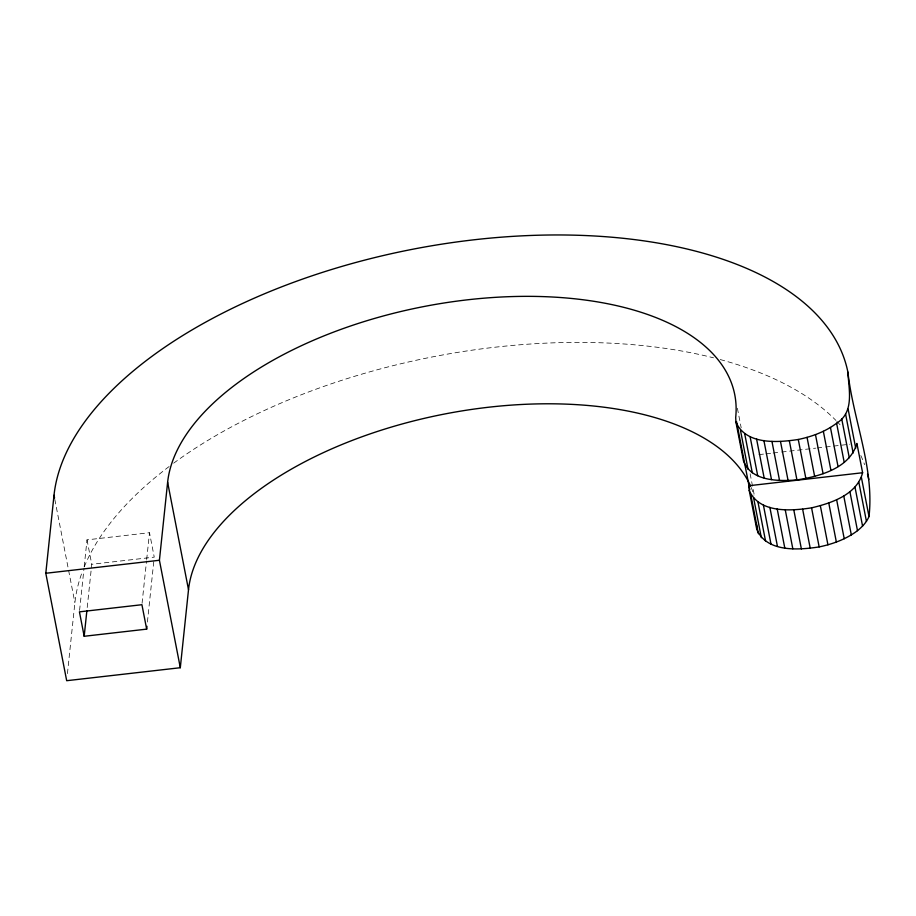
<?xml version="1.0" encoding="UTF-8"?>
<svg xmlns="http://www.w3.org/2000/svg" width="916" height="916" viewBox="0 0 916 916"><rect width="100%" height="100%" fill="white"/><g stroke="black" fill="none" stroke-linecap="round" stroke-linejoin="round"><path stroke-width="0.69" stroke-dasharray="4.58 3.44" d="M67.429 673.615L74.894 602.705A403.773 204.325 -11 0 1 82.234 571.985M79.578 610.445L84.043 568.092M84.192 566.683L87.009 539.856L149.503 532.711L154.243 557.134L91.76 564.279L87.009 609.449M142.072 603.3L146.526 560.947M146.674 559.539L149.503 532.711M147.407 622.067L153.945 559.951M758.917 454.634L764.597 453.981M766.016 453.821L771.696 453.168M773.115 453.008L780.214 452.195M781.646 452.035L815.721 448.142M817.141 447.981L824.251 447.168M825.671 446.997L849.808 444.237M737.391 408.238L741.181 427.772M750.135 473.812L754.75 497.537M87.009 539.856L91.76 564.279M54.823 499.449L74.894 602.705M84.249 566.809A403.773 204.325 -11 0 1 169.231 466.45M173.662 463.164A403.773 204.325 -11 0 1 713.564 357.824M720.228 359.564A403.773 204.325 -11 0 1 835.953 420.455M836.892 421.417A403.773 204.325 -11 0 1 841.758 426.707M860.822 455.527A403.773 204.325 -11 0 1 864.612 464.698M751.166 487.484A288.403 145.942 -11 0 1 753.925 495.19"/><path stroke-width="1.37" d="M45.8 573.267L54.01 495.27A403.773 204.325 -11 0 1 442.508 244.034A403.773 204.325 -11 0 1 847.884 372.068C853.243 420.135 874.482 467.767 869.009 516.578C866.559 522.269 862.242 526.815 857.49 530.673C846.281 539.135 832.816 544.081 819.156 546.909C798.512 550.092 766.612 552.497 756.788 529.402L749.196 490.335L748.99 485.72L862.609 472.736L856.907 443.436C849.739 468.339 819.66 476.331 796.943 479.927C778.6 481.347 751.315 481.473 743.506 461.034L735.903 421.955L735.697 417.353A288.403 145.942 -11 0 0 467.458 299.818A288.403 145.942 -11 0 0 167.628 482.274L159.418 560.271L180.303 667.718L66.685 680.702L45.8 573.267L159.418 560.271M146.961 626.304L146.663 629.132L84.18 636.277L86.86 610.857M180.303 667.718L188.513 589.721L167.628 482.274M735.903 421.955C745.727 445.05 777.627 442.646 798.271 439.474C811.931 436.634 825.396 431.699 836.606 423.238C854.674 412.177 848.754 389.518 847.884 372.068M749.196 490.335C759.02 513.429 790.92 511.025 811.565 507.842C831.362 503.136 856.895 494.777 862.609 472.736M848.124 409.131L855.716 448.199M861.418 477.511L869.009 516.578M845.56 413.952L853.151 453.019M858.853 482.32L866.444 521.387M841.69 418.692L849.281 457.76M854.983 487.06L862.574 526.128M836.606 423.238L844.208 462.305M849.899 491.606L857.49 530.673M830.446 427.474L838.037 466.542M843.739 495.842L851.33 534.921M823.347 431.31L830.938 470.377M836.629 499.678L844.231 538.745M815.48 434.631L823.083 473.709M828.774 503.01L836.365 542.077M807.053 437.379L814.656 476.446M820.347 505.746L827.938 544.825M798.271 439.474L805.874 478.541M811.565 507.842L819.156 546.909M789.352 440.848L796.943 479.927M802.645 509.227L810.236 548.295M780.501 441.501L788.092 480.568M793.794 509.869L801.385 548.936M771.948 441.386L779.539 480.465M785.241 509.765L792.832 548.833M763.898 440.527L771.501 479.606M777.192 508.907L784.783 547.974M756.559 438.936L764.162 478.015M769.852 507.315L777.444 546.383M750.101 436.657L757.704 475.725M763.394 505.025L770.986 544.104M744.697 433.737L752.288 472.805M757.979 502.117L765.581 541.184M740.46 430.257L748.051 469.324M753.753 498.636L761.345 537.703M736.51 421.532L749.803 489.911M750.799 494.674L758.391 533.742M146.663 629.132L141.923 604.709L79.429 611.854L84.18 636.277M54.01 495.27L54.559 498.052M756.582 524.788L756.788 529.402M867.521 474.087A403.773 204.325 -11 0 1 868.757 479.515M188.513 589.721A288.403 145.942 -11 0 1 450.248 412.944A288.403 145.942 -11 0 1 750.628 486.224"/></g></svg>
